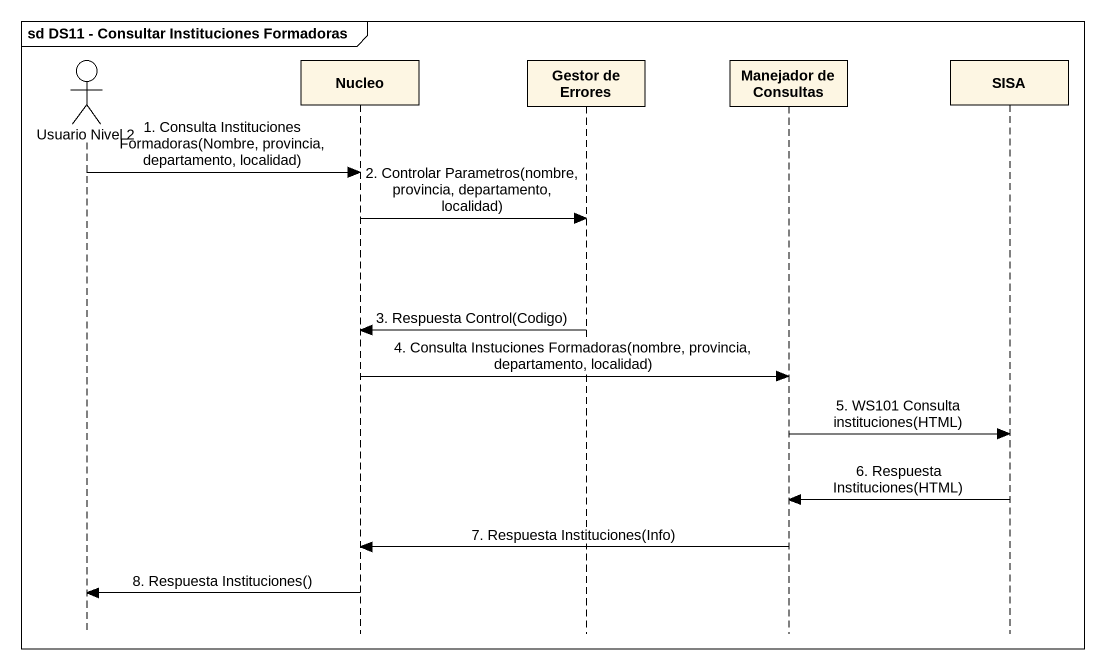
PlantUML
@startuml
mainframe sd DS11 - Consultar Instituciones Formadoras
hide footbox
actor "Usuario Nivel 2" as Usuario_Nivel_2
participant Nucleo
participant "Gestor de Errores" as Gestor_de_Errores
participant "Manejador de Consultas" as Manejador_de_Consultas
participant SISA

Usuario_Nivel_2 -> Nucleo : 1. Consulta Instituciones Formadoras(Nombre, provincia, departamento, localidad)
Nucleo -> Gestor_de_Errores : 2. Controlar Parametros(nombre, provincia, departamento, localidad)
Gestor_de_Errores -> Nucleo : 3. Respuesta Control(Codigo)
Nucleo -> Manejador_de_Consultas : 4. Consulta Instuciones Formadoras(nombre, provincia, departamento, localidad)
Manejador_de_Consultas -> SISA : 5. WS101 Consulta instituciones(HTML)
SISA -> Manejador_de_Consultas : 6. Respuesta Instituciones(HTML)
Manejador_de_Consultas -> Nucleo : 7. Respuesta Instituciones(Info)
Nucleo -> Usuario_Nivel_2 : 8. Respuesta Instituciones()
@enduml
